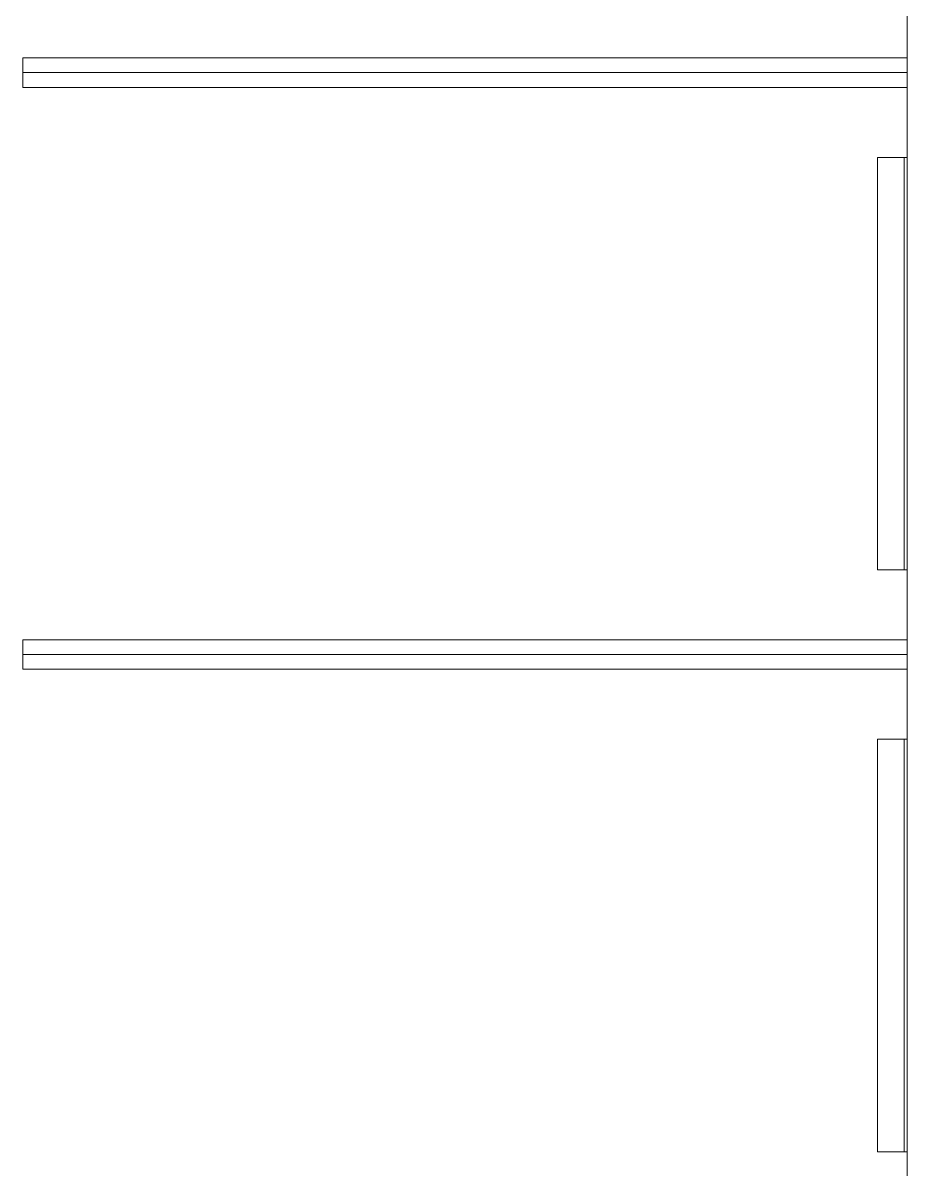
# Model space of a CAD drawing. Header units: millimetres. Extents: x -677815 to 406757, y -145898 to 39000.
# Drawn here: x 147720 to 150720, y 10154 to 14044 of the extents above; entities that cross this region are included whole.
import ezdxf

# ---------------------------------------------------------------- set-up
doc = ezdxf.new("R2010")
doc.units = ezdxf.units.MM
doc.header["$LTSCALE"] = 8
doc.layers.add('Xref building Toll$0$C-PRKG', color=8, linetype='Continuous', lineweight=9)

# ---------------------------------------------------------------- blocks, each defined once
blk = doc.blocks.new('Xref building Toll$0$_SBAMHE2-3000X1975 Parking 90_1 - MHE2-1684293-MASTER GROUND FLOOR')
at = {"layer": 'Xref building Toll$0$C-PRKG'}
for p, q in [((11887.5, 3000), (11787.5, 3000)), ((11787.5, 3000), (11787.5, 0)), ((11787.5, 0), (11787.5, 3000)), ((11787.5, 3000), (11887.5, 3000)), ((11787.5, 3000), (11787.5, 3000)), ((11887.5, 3000), (11787.5, 3000)), ((11787.5, 3000), (11787.5, 0)), ((11787.5, 0), (11787.5, 3000)), ((11787.5, 3000), (11887.5, 3000)), ((11787.5, 3000), (11787.5, 3000)), ((11837.5, 0), (11837.5, 3000)), ((11837.5, 0), (11837.5, 3000)), ((11887.5, 0), (11887.5, 3000)), ((11887.5, 3000), (11887.5, 0)), ((11887.5, 3000), (11887.5, 3000)), ((11887.5, 0), (11887.5, 3000)), ((11887.5, 3000), (11887.5, 0)), ((11887.5, 3000), (11887.5, 3000)), ((13862.5, 3000), (13762.5, 3000)), ((13762.5, 3000), (13762.5, 0)), ((13762.5, 0), (13762.5, 3000)), ((13762.5, 3000), (13862.5, 3000)), ((13762.5, 3000), (13762.5, 3000)), ((13862.5, 3000), (13762.5, 3000)), ((13762.5, 3000), (13762.5, 0)), ((13762.5, 0), (13762.5, 3000)), ((13762.5, 3000), (13862.5, 3000)), ((13762.5, 3000), (13762.5, 3000)), ((13812.5, 0), (13812.5, 3000)), ((13812.5, 0), (13812.5, 3000)), ((13862.5, 0), (13862.5, 3000)), ((13862.5, 3000), (13862.5, 0)), ((13862.5, 3000), (13862.5, 3000)), ((13862.5, 0), (13862.5, 3000)), ((13862.5, 3000), (13862.5, 0)), ((13862.5, 3000), (13862.5, 3000)), ((11550, 100), (10150, 100)), ((10150, 100), (10150, 0)), ((10150, 100), (10150, 95)), ((10150, 100), (10150, 100)), ((11550, 100), (10150, 100)), ((10150, 17.5), (10150, 95)), ((11550, 100), (11550, 100)), ((11550, 95), (11550, 100)), ((11550, 0), (11550, 100)), ((11550, 95), (11550, 17.5)), ((13525, 100), (12125, 100)), ((12125, 100), (12125, 0)), ((12125, 100), (12125, 95)), ((12125, 100), (12125, 100)), ((13525, 100), (12125, 100)), ((12125, 17.5), (12125, 95)), ((13525, 100), (13525, 100)), ((13525, 95), (13525, 100)), ((13525, 0), (13525, 100)), ((13525, 95), (13525, 17.5)), ((10150, 9.5), (10150, 17.5)), ((10150, 9.5), (11550, 9.5)), ((11550, 9.5), (10150, 9.5)), ((10150, 4.5), (10150, 9.5)), ((10150, 9.5), (10150, 9.5)), ((10150, 0), (10150, 4.5)), ((10150, 0), (11550, 0)), ((10150, 0), (11550, 0)), ((11550, 17.5), (11550, 9.5)), ((11550, 9.5), (11550, 9.5)), ((11550, 9.5), (11550, 4.5)), ((11550, 4.5), (11550, 0)), ((11550, 0), (11550, 0)), ((12125, 9.5), (12125, 17.5)), ((12125, 9.5), (13525, 9.5)), ((13525, 9.5), (12125, 9.5)), ((12125, 4.5), (12125, 9.5)), ((12125, 9.5), (12125, 9.5)), ((12125, 0), (12125, 4.5)), ((12125, 0), (13525, 0)), ((12125, 0), (13525, 0)), ((13525, 17.5), (13525, 9.5)), ((13525, 9.5), (13525, 9.5)), ((13525, 9.5), (13525, 4.5)), ((13525, 4.5), (13525, 0)), ((13525, 0), (13525, 0)), ((9862.5, 0), (11837.5, 0)), ((10150, 0), (10150, 0)), ((11787.5, 0), (11887.5, 0)), ((11887.5, 0), (11787.5, 0)), ((11787.5, 0), (11787.5, 0)), ((11787.5, 0), (11887.5, 0)), ((11887.5, 0), (11787.5, 0)), ((11787.5, 0), (11787.5, 0)), ((11837.5, 0), (13812.5, 0)), ((11887.5, 0), (11887.5, 0)), ((11887.5, 0), (11887.5, 0)), ((12125, 0), (12125, 0)), ((13762.5, 0), (13862.5, 0)), ((13862.5, 0), (13762.5, 0)), ((13762.5, 0), (13762.5, 0)), ((13762.5, 0), (13862.5, 0)), ((13862.5, 0), (13762.5, 0)), ((13762.5, 0), (13762.5, 0)), ((13812.5, 0), (15787.5, 0)), ((13862.5, 0), (13862.5, 0)), ((13862.5, 0), (13862.5, 0))]:
    blk.add_line(p, q, dxfattribs=at)
blk = doc.blocks.new('Xref building Toll$0$building block 28092016')
at = {"layer": 'Xref building Toll$0$C-PRKG', "rotation": 90}
blk.add_blockref('Xref building Toll$0$_SBAMHE2-3000X1975 Parking 90_1 - MHE2-1684293-MASTER GROUND FLOOR', (873269.6, -671437), dxfattribs=at)
blk = doc.blocks.new('Xref building Toll')
blk.add_blockref('Xref building Toll$0$building block 28092016', (-722549.6, 671499.5))

msp = doc.modelspace()

# ---------------------------------------------------------------- block references
msp.add_blockref('Xref building Toll', (0, 0))

doc.saveas('drawing.dxf')
